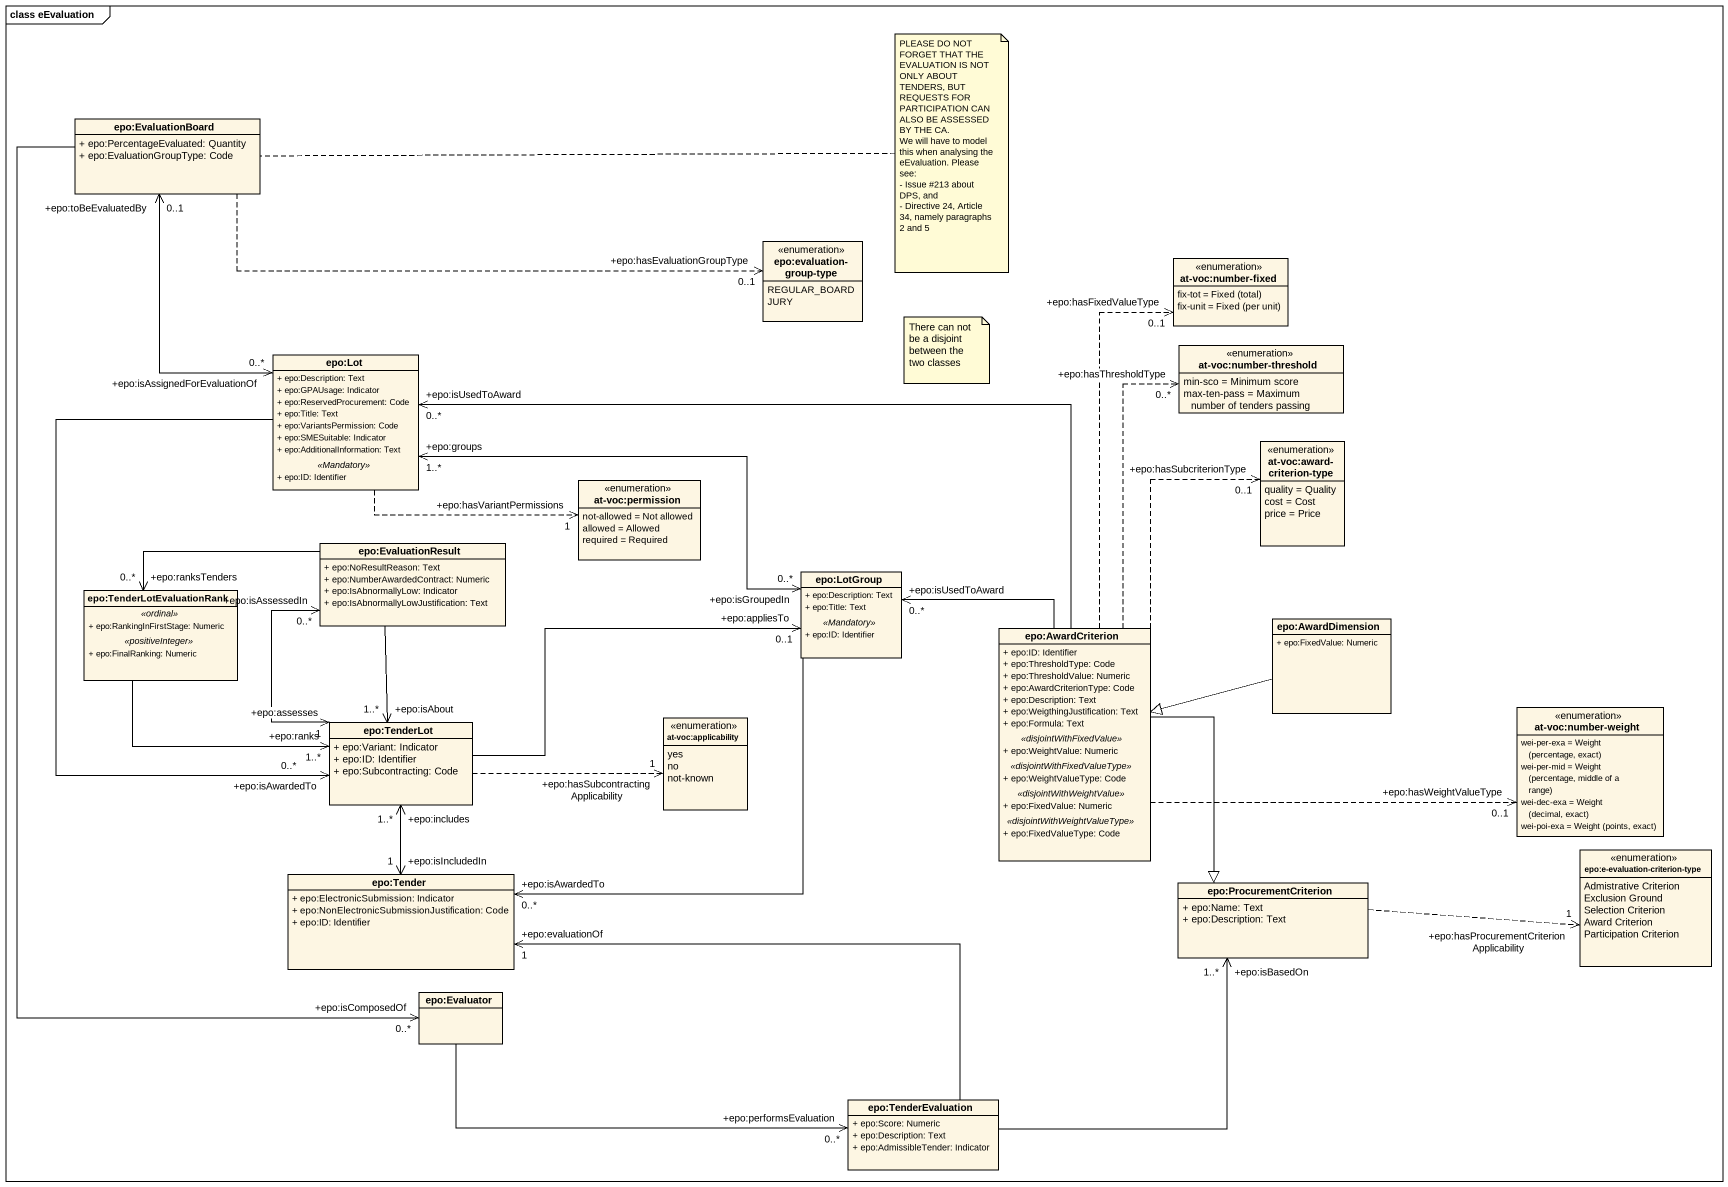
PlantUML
@startuml
mainframe class eEvaluation
hide circle
hide empty members
skinparam classAttributeIconSize 0
class "epo:EvaluationBoard" as epo_EvaluationBoard {
  + epo:PercentageEvaluated: Quantity
  + epo:EvaluationGroupType: Code
}
enum "epo:evaluation-group-type" as epo_evaluation_group_type {
  REGULAR_BOARD
  JURY
}
enum "at-voc:number-fixed" as at_voc_number_fixed {
  {field} fix-tot = Fixed (total)
  {field} fix-unit = Fixed (per unit)
}
enum "at-voc:number-threshold" as at_voc_number_threshold {
  min-sco = Minimum score
  max-ten-pass = Maximum number of tenders passing
}
class "epo:Lot" as epo_Lot {
  + epo:Description: Text
  + epo:GPAUsage: Indicator
  + epo:ReservedProcurement: Code
  + epo:Title: Text
  + epo:VariantsPermission: Code
  + epo:SMESuitable: Indicator
  + epo:AdditionalInformation: Text
  .. <<Mandatory>> ..
  + epo:ID: Identifier
}
enum "at-voc:award-criterion-type" as at_voc_award_criterion_type {
  quality = Quality
  cost = Cost
  price = Price
}
enum "at-voc:permission" as at_voc_permission {
  not-allowed = Not allowed
  allowed = Allowed
  required = Required
}
class "epo:EvaluationResult" as epo_EvaluationResult {
  + epo:NoResultReason: Text
  + epo:NumberAwardedContract: Numeric
  + epo:IsAbnormallyLow: Indicator
  + epo:IsAbnormallyLowJustification: Text
}
class "epo:TenderLotEvaluationRank" as epo_TenderLotEvaluationRank {
  .. <<ordinal>> ..
  + epo:RankingInFirstStage: Numeric
  .. <<positiveInteger>> ..
  + epo:FinalRanking: Numeric
}
class "epo:LotGroup" as epo_LotGroup {
  + epo:Description: Text
  + epo:Title: Text
  .. <<Mandatory>> ..
  + epo:ID: Identifier
}
class "epo:AwardCriterion" as epo_AwardCriterion {
  + epo:ID: Identifier
  + epo:ThresholdType: Code
  + epo:ThresholdValue: Numeric
  + epo:AwardCriterionType: Code
  + epo:Description: Text
  + epo:WeigthingJustification: Text
  + epo:Formula: Text
  .. <<disjointWithFixedValue>> ..
  + epo:WeightValue: Numeric
  .. <<disjointWithFixedValueType>> ..
  + epo:WeightValueType: Code
  .. <<disjointWithWeightValue>> ..
  + epo:FixedValue: Numeric
  .. <<disjointWithWeightValueType>> ..
  + epo:FixedValueType: Code
}
class "epo:AwardDimension" as epo_AwardDimension {
  + epo:FixedValue: Numeric
}
class "epo:TenderLot" as epo_TenderLot {
  + epo:Variant: Indicator
  + epo:ID: Identifier
  + epo:Subcontracting: Code
}
enum "at-voc:applicability" as at_voc_applicability {
  yes
  no
  not-known
}
enum "at-voc:number-weight" as at_voc_number_weight {
  {field} wei-per-exa = Weight (percentage, exact)
  {field} wei-per-mid = Weight (percentage, middle of a range)
  {field} wei-dec-exa = Weight (decimal, exact)
  {field} wei-poi-exa = Weight (points, exact)
}
enum "epo:e-evaluation-criterion-type" as epo_e_evaluation_criterion {
  Admistrative Criterion
  Exclusion Ground
  Selection Criterion
  Award Criterion
  Participation Criterion
}
class "epo:Tender" as epo_Tender {
  + epo:ElectronicSubmission: Indicator
  + epo:NonElectronicSubmissionJustification: Code
  + epo:ID: Identifier
}
class "epo:ProcurementCriterion" as epo_ProcurementCriterion {
  + epo:Name: Text
  + epo:Description: Text
}
class "epo:Evaluator" as epo_Evaluator
class "epo:TenderEvaluation" as epo_TenderEvaluation {
  + epo:Score: Numeric
  + epo:Description: Text
  + epo:AdmissibleTender: Indicator
}
epo_EvaluationBoard .right.> "+epo:hasEvaluationGroupType\n0..1" epo_evaluation_group_type
epo_EvaluationBoard "+epo:toBeEvaluatedBy\n0..1" <--> "+epo:isAssignedForEvaluationOf\n0..*" epo_Lot
epo_EvaluationBoard --> "+epo:isComposedOf\n0..*" epo_Evaluator
epo_Lot .right.> "+epo:hasVariantPermissions\n1" at_voc_permission
epo_Lot "+epo:groups\n1..*" <-right-> "+epo:isGroupedIn\n0..*" epo_LotGroup
epo_Lot --> "+epo:isAwardedTo\n0..*" epo_TenderLot
epo_EvaluationResult -left-> "+epo:ranksTenders\n0..*" epo_TenderLotEvaluationRank
epo_EvaluationResult --> "+epo:isAbout\n1..*" epo_TenderLot
epo_TenderLotEvaluationRank -right-> "+epo:ranks\n1..*" epo_TenderLot
epo_LotGroup --> "+epo:isAwardedTo\n0..*" epo_Tender
epo_AwardCriterion .up.> "+epo:hasFixedValueType\n0..1" at_voc_number_fixed
epo_AwardCriterion .up.> "+epo:hasThresholdType\n0..*" at_voc_number_threshold
epo_AwardCriterion -left-> "+epo:isUsedToAward\n0..*" epo_Lot
epo_AwardCriterion .up.> "+epo:hasSubcriterionType\n0..1" at_voc_award_criterion_type
epo_AwardCriterion -left-> "+epo:isUsedToAward\n0..*" epo_LotGroup
epo_AwardCriterion .right.> "+epo:hasWeightValueType\n0..1" at_voc_number_weight
epo_AwardCriterion --|> epo_ProcurementCriterion
epo_AwardDimension -left-|> epo_AwardCriterion
epo_TenderLot "+epo:assesses\n1" <-up-> "+epo:isAssessedIn\n0..*" epo_EvaluationResult
epo_TenderLot -right-> "+epo:appliesTo\n0..1" epo_LotGroup
epo_TenderLot .right.> "+epo:hasSubcontractingApplicability\n1" at_voc_applicability
epo_Tender "+epo:isIncludedIn\n1" <-up-> "+epo:includes\n1..*" epo_TenderLot
epo_ProcurementCriterion .right.> "+epo:hasProcurementCriterionApplicability\n1" epo_e_evaluation_criterion
epo_Evaluator -right-> "+epo:performsEvaluation\n0..*" epo_TenderEvaluation
epo_TenderEvaluation -left-> "+epo:evaluationOf\n1" epo_Tender
epo_TenderEvaluation -up-> "+epo:isBasedOn\n1..*" epo_ProcurementCriterion
note right of epo_EvaluationBoard
  PLEASE DO NOT FORGET THAT THE EVALUATION IS NOT ONLY ABOUT TENDERS, BUT REQUESTS FOR PARTICIPATION CAN ALSO BE ASSESSED BY THE CA.
  We will have to model this when analysing the eEvaluation. Please see:
  - Issue #213 about DPS, and
  - Directive 24, Article 34, namely paragraphs 2 and 5
end note
note as N2
  There can not be a disjoint between the two classes
end note
@enduml
